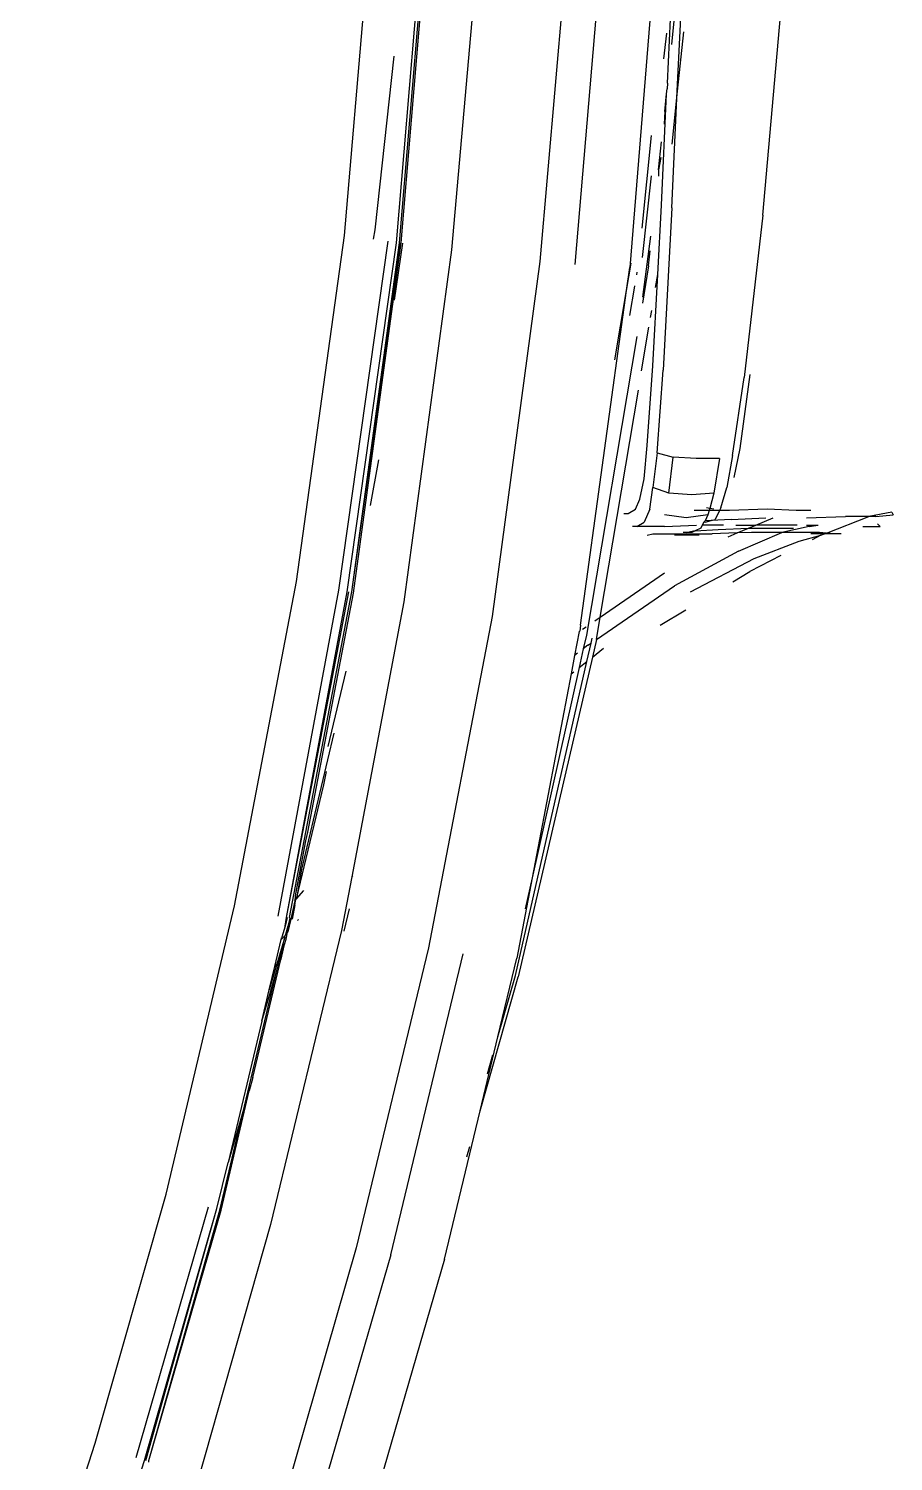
# Model space of a CAD drawing. Header units: millimetres. Extents: x -41292 to 298682, y -22072 to 33155.
# Drawn here: x 26283 to 26342.6, y 11799.2 to 11898.1 of the extents above; entities that cross this region are included whole.
import ezdxf

# ---------------------------------------------------------------- set-up
doc = ezdxf.new("R2010")
doc.units = ezdxf.units.MM

# ---------------------------------------------------------------- blocks, each defined once
blk = doc.blocks.new('AHSISHEUD')
for p, q in [((26932.127, 29531.95), (26934.227, 29556.65)), ((26935.727, 29531.45), (26937.827, 29556.45)), ((26935.927, 29531.45), (26938.027, 29556.45)), ((26938.127, 29556.45), (26936.027, 29531.45)), ((26941.727, 29556.15), (26939.527, 29530.95)), ((26947.827, 29555.75), (26945.627, 29530.15)), ((26950.227, 29555.65), (26948.027, 29529.95)), ((26954.72, 29545.13), (26955.56, 29553.189)), ((26954.421, 29542.465), (26954.72, 29548.75)), ((26955.102, 29541.927), (26955.42, 29548.65)), ((26961.02, 29533.35), (26962.32, 29548.15)), ((26953.214, 29546.79), (26951.827, 29529.75)), ((26954.188, 29544.144), (26954.38, 29545.925)), ((26955.526, 29546.012), (26955.102, 29541.927)), ((26935.536, 29544.323), (26934.227, 29532.35)), ((26954.02, 29534.05), (26954.366, 29541.732)), ((26954.238, 29540.508), (26954.366, 29541.732)), ((26954.366, 29541.732), (26954.403, 29542.086)), ((26954.421, 29542.465), (26954.403, 29542.086)), ((26955.102, 29541.927), (26954.72, 29538.249)), ((26954.72, 29533.85), (26955.102, 29541.927)), ((26954.238, 29540.508), (26954.209, 29539.64)), ((26952.678, 29532.453), (26953.32, 29538.845)), ((26953.818, 29536.476), (26954.02, 29538.41)), ((26953.969, 29537.346), (26953.818, 29536.476)), ((26952.712, 29530.438), (26953.319, 29536.073)), ((26953.818, 29536.476), (26953.797, 29536.045)), ((26953.761, 29529.256), (26954.02, 29534.05)), ((26954.72, 29533.85), (26954.12, 29522.65)), ((26961.02, 29533.35), (26959.72, 29522.15)), ((26928.827, 29508.05), (26932.127, 29531.95)), ((26934.227, 29532.35), (26934.11, 29531.707)), ((26953.252, 29531.906), (26952.697, 29527.697)), ((26935.127, 29531.55), (26931.727, 29507.45)), ((26932.327, 29507.35), (26935.727, 29531.45)), ((26932.627, 29507.35), (26936.027, 29531.45)), ((26932.627, 29507.35), (26935.927, 29531.45)), ((26936.027, 29531.45), (26932.727, 29507.25)), ((26936.125, 29531.431), (26935.571, 29527.493)), ((26939.527, 29530.95), (26936.227, 29506.65)), ((26953.127, 29529.85), (26953.235, 29530.886)), ((26945.627, 29530.15), (26942.327, 29505.65)), ((26951.608, 29528.155), (26951.927, 29530.05)), ((26951.608, 29528.155), (26951.827, 29529.75)), ((26953.127, 29529.85), (26952.693, 29527.272)), ((26952.304, 29529.235), (26952.336, 29529.424)), ((26953.42, 29522.95), (26953.761, 29529.256)), ((26953.612, 29528.368), (26953.761, 29529.256)), ((26948.427, 29505.05), (26951.608, 29528.155)), ((26950.8, 29523.367), (26951.608, 29528.155)), ((26951.82, 29526.431), (26952.175, 29528.456)), ((26952.175, 29528.456), (26952.175, 29528.485)), ((26953.262, 29526.288), (26953.345, 29526.777)), ((26952.305, 29524.973), (26948.827, 29504.35)), ((26952.644, 29522.609), (26953.15, 29525.62)), ((26953.02, 29517.45), (26953.42, 29522.95)), ((26953.72, 29516.95), (26954.12, 29522.65)), ((26958.92, 29516.75), (26959.72, 29522.15)), ((26960.12, 29522.35), (26959.42, 29517.25)), ((26949.787, 29505.598), (26952.42, 29521.273)), ((26952.82, 29515.15), (26953.02, 29517.45)), ((26953.72, 29516.95), (26953.42, 29514.55)), ((26953.72, 29516.95), (26954.82, 29516.65)), ((26959.42, 29517.25), (26959.02, 29515.25)), ((26933.936, 29513.297), (26934.497, 29516.461)), ((26954.52, 29514.15), (26954.82, 29516.65)), ((26956.42, 29516.55), (26954.82, 29516.65)), ((26958.02, 29516.55), (26956.42, 29516.55)), ((26958.02, 29516.55), (26957.62, 29514.15)), ((26958.92, 29516.75), (26958.52, 29514.55)), ((26952.52, 29513.75), (26952.82, 29515.15)), ((26953.22, 29513.05), (26953.42, 29514.55)), ((26954.52, 29514.15), (26953.42, 29514.55)), ((26956.12, 29514.05), (26954.52, 29514.15)), ((26957.62, 29514.15), (26956.12, 29514.05)), ((26957.62, 29514.15), (26957.342, 29513.106)), ((26958.12, 29513.15), (26958.52, 29514.55)), ((26951.72, 29512.75), (26952.22, 29513.05)), ((26952.22, 29513.05), (26952.52, 29513.75)), ((26953.22, 29513.05), (26952.82, 29512.15)), ((26957.3, 29512.95), (26956.279, 29512.95)), ((26957.342, 29513.106), (26957.12, 29513.15)), ((26957.3, 29512.95), (26957.22, 29512.65)), ((26957.342, 29513.106), (26957.3, 29512.95)), ((26958.02, 29512.95), (26957.3, 29512.95)), ((26957.62, 29513.05), (26957.342, 29513.106)), ((26958.02, 29512.95), (26957.72, 29512.35)), ((26958.12, 29513.15), (26958.02, 29512.95)), ((26958.72, 29512.95), (26958.02, 29512.95)), ((26961.32, 29513.05), (26958.72, 29512.95)), ((26963.32, 29512.95), (26961.32, 29513.05)), ((26964.32, 29512.95), (26963.32, 29512.95)), ((26951.42, 29512.75), (26951.72, 29512.75)), ((26952.32, 29511.85), (26952.82, 29512.15)), ((26955.72, 29512.45), (26954.22, 29512.65)), ((26954.22, 29511.85), (26956.439, 29511.947)), ((26957.22, 29512.65), (26955.72, 29512.45)), ((26956.831, 29511.95), (26956.72, 29511.75)), ((26956.942, 29512.15), (26956.831, 29511.95)), ((26958.306, 29511.95), (26956.831, 29511.95)), ((26957.02, 29512.25), (26956.942, 29512.15)), ((26957.02, 29512.15), (26956.942, 29512.15)), ((26957.22, 29512.65), (26957.02, 29512.25)), ((26957.02, 29512.15), (26957.455, 29512.274)), ((26957.455, 29512.274), (26957.02, 29512.25)), ((26957.455, 29512.274), (26957.72, 29512.35)), ((26958.82, 29512.35), (26957.455, 29512.274)), ((26958.82, 29512.35), (26961.22, 29512.45)), ((26959.158, 29511.95), (26960.528, 29511.95)), ((26960.012, 29511.734), (26960.528, 29511.95)), ((26960.528, 29511.95), (26961.72, 29512.45)), ((26963.377, 29511.95), (26960.528, 29511.95)), ((26964.02, 29512.45), (26966.72, 29512.55)), ((26964.02, 29511.95), (26964.82, 29511.95)), ((26964.22, 29511.85), (26964.82, 29511.95)), ((26965.405, 29511.402), (26968.32, 29512.55)), ((26968.32, 29512.55), (26966.72, 29512.55)), ((26969.92, 29512.85), (26968.32, 29512.55)), ((26968.82, 29512.55), (26968.32, 29512.55)), ((26968.82, 29512.55), (26970.02, 29512.65)), ((26969.12, 29511.85), (26968.92, 29512.05)), ((26969.92, 29512.85), (26970.02, 29512.65)), ((26952.32, 29511.85), (26952.02, 29511.85)), ((26954.22, 29511.85), (26952.32, 29511.85)), ((26953.02, 29511.25), (26953.42, 29511.35)), ((26953.42, 29511.35), (26957.52, 29511.35)), ((26956.62, 29511.25), (26954.92, 29511.25)), ((26955.72, 29511.45), (26955.52, 29511.45)), ((26955.72, 29511.45), (26956.22, 29511.55)), ((26956.12, 29511.45), (26955.72, 29511.45)), ((26956.334, 29511.557), (26956.12, 29511.45)), ((26956.22, 29511.55), (26956.334, 29511.557)), ((26956.72, 29511.75), (26956.334, 29511.557)), ((26956.334, 29511.557), (26957.92, 29511.65)), ((26959.25, 29511.414), (26957.52, 29511.35)), ((26957.92, 29511.65), (26960.012, 29511.734)), ((26958.62, 29511.15), (26959.25, 29511.414)), ((26959.25, 29511.414), (26960.012, 29511.734)), ((26960.22, 29511.45), (26959.25, 29511.414)), ((26959.32, 29510.15), (26962.32, 29511.45)), ((26960.012, 29511.734), (26960.42, 29511.75)), ((26962.32, 29511.45), (26960.22, 29511.45)), ((26960.42, 29511.75), (26963.12, 29511.75)), ((26964.22, 29511.85), (26962.32, 29511.45)), ((26964.92, 29511.45), (26962.32, 29511.45)), ((26963.52, 29510.85), (26965.02, 29511.25)), ((26965.274, 29511.35), (26964.32, 29511.35)), ((26965.02, 29511.25), (26964.422, 29510.945)), ((26965.405, 29511.402), (26964.92, 29511.45)), ((26965.02, 29511.25), (26965.274, 29511.35)), ((26965.274, 29511.35), (26965.405, 29511.402)), ((26965.92, 29511.35), (26965.274, 29511.35)), ((26965.92, 29511.35), (26965.405, 29511.402)), ((26966.42, 29511.35), (26965.92, 29511.35)), ((26967.92, 29511.85), (26969.12, 29511.85)), ((26959.32, 29510.15), (26954.92, 29507.75)), ((26960.42, 29509.65), (26963.52, 29510.85)), ((26956.02, 29507.35), (26960.42, 29509.65)), ((26962.265, 29509.844), (26960.12, 29508.75)), ((26924.527, 29485.65), (26928.827, 29508.05)), ((26949.787, 29505.598), (26954.22, 29508.65)), ((26958.937, 29508.044), (26960.12, 29508.75)), ((26931.727, 29507.45), (26927.527, 29484.95)), ((26928.127, 29484.85), (26932.427, 29507.35)), ((26928.127, 29484.85), (26932.327, 29507.35)), ((26928.327, 29484.85), (26932.627, 29507.35)), ((26932.727, 29507.25), (26929.576, 29490.759)), ((26949.527, 29504.05), (26954.92, 29507.75)), ((26936.227, 29506.65), (26932.63, 29487.662)), ((26953.92, 29505.05), (26955.691, 29506.107)), ((26942.327, 29505.65), (26937.927, 29482.75)), ((26948.427, 29505.05), (26948.376, 29504.626)), ((26949.402, 29505.333), (26949.787, 29505.598)), ((26949.527, 29504.05), (26949.787, 29505.598)), ((26948.34, 29504.602), (26948.018, 29502.948)), ((26948.34, 29504.602), (26948.376, 29504.626)), ((26948.565, 29504.757), (26948.826, 29504.936)), ((26948.827, 29504.35), (26948.619, 29503.416)), ((26949.149, 29503.807), (26949.227, 29504.15)), ((26949.527, 29504.05), (26949.247, 29502.84)), ((26948.227, 29503.111), (26948.018, 29502.948)), ((26948.619, 29503.416), (26948.329, 29502.116)), ((26948.92, 29503.65), (26948.619, 29503.416)), ((26948.86, 29502.535), (26949.149, 29503.807)), ((26948.92, 29503.65), (26949.149, 29503.807)), ((26949.247, 29502.84), (26950.02, 29503.45)), ((26943.927, 29480.85), (26948.86, 29502.535)), ((26949.247, 29502.84), (26944.127, 29480.75)), ((26948.329, 29502.116), (26945.089, 29487.598)), ((26948.018, 29502.948), (26947.77, 29501.675)), ((26948.329, 29502.116), (26948.86, 29502.535)), ((26932.216, 29501.857), (26930.979, 29496.66)), ((26947.77, 29501.675), (26945.089, 29487.598)), ((26947.77, 29501.675), (26947.959, 29501.824)), ((26931.399, 29497.582), (26929.203, 29488.371)), ((26930.715, 29494.007), (26930.893, 29494.935)), ((26928.808, 29486.134), (26930.715, 29494.007)), ((26929.431, 29490.15), (26928.758, 29486.483)), ((26929.576, 29490.759), (26929.431, 29490.15)), ((26929.163, 29488.185), (26928.808, 29486.134)), ((26929.187, 29488.285), (26929.163, 29488.185)), ((26929.203, 29488.371), (26929.187, 29488.285)), ((26932.63, 29487.662), (26931.927, 29483.95)), ((26932.63, 29487.662), (26932.698, 29487.741)), ((26945.089, 29487.598), (26944.027, 29482.05)), ((26945.089, 29487.598), (26944.608, 29485.444)), ((26928.717, 29486.308), (26928.697, 29486.008)), ((26928.758, 29486.483), (26928.717, 29486.308)), ((26928.808, 29486.134), (26929.323, 29486.719)), ((26919.827, 29465.75), (26924.527, 29485.65)), ((26928.697, 29486.008), (26928.427, 29484.75)), ((26928.471, 29484.742), (26928.711, 29485.732)), ((26928.711, 29485.732), (26928.527, 29484.75)), ((26928.697, 29486.008), (26928.78, 29486.102)), ((26928.711, 29485.732), (26928.78, 29486.102)), ((26928.78, 29486.102), (26928.808, 29486.134)), ((26932.108, 29483.902), (26932.48, 29485.45)), ((26928.027, 29484.25), (26927.802, 29483.489)), ((26928.17, 29484.85), (26928.027, 29484.25)), ((26928.027, 29484.25), (26928.127, 29484.85)), ((26928.227, 29484.25), (26928.062, 29483.689)), ((26928.217, 29483.87), (26928.408, 29484.769)), ((26928.427, 29484.75), (26928.217, 29483.87)), ((26928.362, 29484.816), (26928.227, 29484.25)), ((26928.362, 29484.816), (26928.327, 29484.85)), ((26928.945, 29484.72), (26928.891, 29484.657)), ((26931.927, 29483.95), (26927.027, 29463.65)), ((26927.319, 29481.466), (26927.768, 29483.345)), ((26928.006, 29483.497), (26927.455, 29481.624)), ((26927.652, 29481.854), (26928.006, 29483.497)), ((26928.038, 29483.606), (26927.768, 29483.345)), ((26927.768, 29483.345), (26927.802, 29483.489)), ((26927.986, 29482.991), (26928.097, 29483.368)), ((26928.006, 29483.497), (26928.038, 29483.606)), ((26928.062, 29483.689), (26928.038, 29483.606)), ((26928.186, 29483.833), (26928.062, 29483.689)), ((26928.097, 29483.368), (26928.186, 29483.833)), ((26928.217, 29483.87), (26928.186, 29483.833)), ((26927.652, 29481.854), (26927.986, 29482.991)), ((26927.768, 29481.989), (26927.986, 29482.991)), ((26937.927, 29482.75), (26932.927, 29462.05)), ((26935.327, 29461.55), (26940.327, 29482.35)), ((26925.811, 29473.796), (26927.74, 29481.956)), ((26927.455, 29481.624), (26926.934, 29479.852)), ((26926.934, 29479.852), (26927.319, 29481.466)), ((26927.319, 29481.466), (26927.455, 29481.624)), ((26927.455, 29481.624), (26927.601, 29481.795)), ((26927.461, 29481.206), (26927.48, 29481.286)), ((26927.48, 29481.286), (26927.548, 29481.5)), ((26927.548, 29481.5), (26927.563, 29481.566)), ((26927.563, 29481.566), (26927.601, 29481.795)), ((26927.601, 29481.795), (26927.652, 29481.854)), ((26927.652, 29481.854), (26927.74, 29481.956)), ((26927.74, 29481.956), (26927.768, 29481.989)), ((26942.723, 29476.624), (26944.027, 29482.05)), ((26925.234, 29471.835), (26927.461, 29481.206)), ((26926.419, 29477.697), (26927.461, 29481.206)), ((26941.491, 29471.499), (26944.127, 29480.75)), ((26942.723, 29476.624), (26943.927, 29480.85)), ((26926.419, 29477.697), (26926.934, 29479.852)), ((26926.419, 29477.697), (26924.089, 29467.941)), ((26941.491, 29471.499), (26942.723, 29476.624)), ((26941.995, 29474.07), (26942.363, 29475.36)), ((26925.811, 29473.796), (26925.543, 29472.883)), ((26923.627, 29464.65), (26925.543, 29472.883)), ((26923.527, 29464.65), (26925.234, 29471.835)), ((26925.234, 29471.835), (26924.089, 29467.941)), ((26939.027, 29461.25), (26941.491, 29471.499)), ((26940.587, 29468.327), (26940.791, 29469.043)), ((26923.327, 29464.75), (26924.089, 29467.941)), ((26914.927, 29448.55), (26919.827, 29465.75)), ((26922.727, 29464.85), (26917.727, 29447.55)), ((26918.327, 29447.35), (26923.327, 29464.75)), ((26918.427, 29447.35), (26923.327, 29464.75)), ((26918.627, 29447.35), (26923.627, 29464.65)), ((26918.627, 29447.35), (26923.527, 29464.65)), ((26927.027, 29463.65), (26922.027, 29446.05)), ((26932.927, 29462.05), (26927.827, 29444.25)), ((26935.327, 29461.55), (26930.127, 29443.65)), ((26939.027, 29461.25), (26933.827, 29443.25)), ((26910.327, 29434.55), (26914.927, 29448.55)), ((26913.727, 29433.15), (26918.327, 29447.35)), ((26918.627, 29447.25), (26918.627, 29447.35))]:
    blk.add_line(p, q)

msp = doc.modelspace()

# ---------------------------------------------------------------- block references
msp.add_blockref('AHSISHEUD', (-627.372, -17648.087))

doc.saveas('drawing.dxf')
